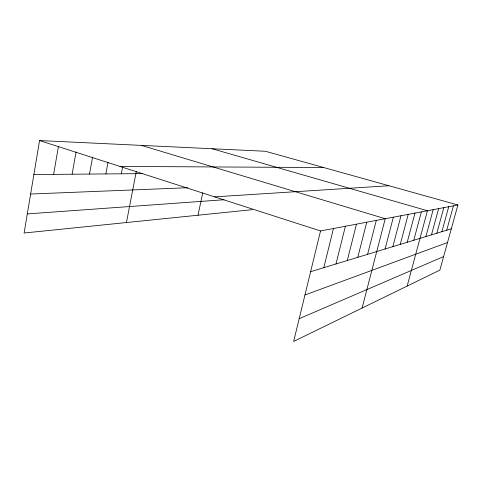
<?xml version="1.0" encoding="UTF-8"?>
<svg xmlns="http://www.w3.org/2000/svg" width="482" height="482" viewBox="0 0 482 482"><rect width="100%" height="100%" fill="white"/><g stroke="black" fill="none" stroke-linecap="round" stroke-linejoin="round"><path stroke-width="0.72" d="M457.9 204.983L320.542 230.956L293.652 341.437L439.873 270.113L457.9 204.983L265.389 151.264L39.566 140.563L24.1 233.017L252.267 209.67M53.623 174.37L58.406 146.612M72.125 174.213L76.06 151.999M89.513 174.068L92.574 157.162M105.871 173.93L108.04 162.235M121.301 173.797L122.542 167.248M126.441 222.545L136.298 171.496M198.012 215.219L202.741 192.812M323.808 267.679L333.46 228.51M335.99 263.961L345.395 226.257M347.287 260.521L356.457 224.166M357.795 257.316L366.73 222.22M367.585 254.333L376.303 220.413M362.084 308.058L385.238 218.72L141.34 145.383M385.058 249.007L393.366 217.183M392.878 246.621L401.006 215.743M400.253 244.374L408.194 214.382M407.206 242.259L414.972 213.098M413.779 240.253L421.376 211.887M407.139 286.079L427.438 210.742L212.044 148.739M425.895 236.56L433.179 209.658M431.492 234.855L438.632 208.628M436.812 233.234L443.808 207.646M441.874 231.691L448.736 206.718M446.7 230.221L453.423 205.832M299.189 318.704L443.615 256.581M304.955 294.99L447.501 242.542M310.631 271.691L451.303 228.817M27.299 213.912L224.064 199.741M214.58 196.867L388.962 185.745M30.625 194.029L187.637 187.733M33.885 174.538L142.57 173.616M119.946 166.423L323.729 167.543M39.566 140.563L320.542 230.956"/></g></svg>
